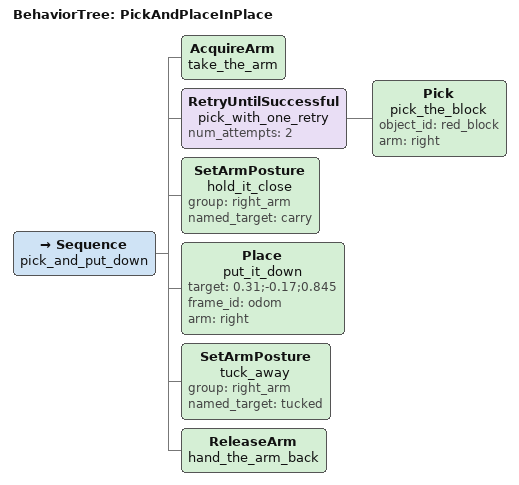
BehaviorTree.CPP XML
<?xml version="1.0"?>
<root BTCPP_format="4" main_tree_to_execute="PickAndPlaceInPlace">
  <BehaviorTree ID="PickAndPlaceInPlace">
    <Sequence name="pick_and_put_down">
      <AcquireArm name="take_the_arm"/>

      <RetryUntilSuccessful name="pick_with_one_retry" num_attempts="2">
        <Pick name="pick_the_block" object_id="red_block" arm="right"/>
      </RetryUntilSuccessful>

      <SetArmPosture name="hold_it_close" group="right_arm" named_target="carry"/>

      <!-- The top's near edge is at x 0.26, so the 60 mm block needs x 0.29 or more to stay on;
           z 0.845 is its centre resting on the 0.80 top. -->
      <Place name="put_it_down" target="0.31;-0.17;0.845" frame_id="odom" arm="right"/>

      <SetArmPosture name="tuck_away" group="right_arm" named_target="tucked"/>
      <ReleaseArm name="hand_the_arm_back"/>
    </Sequence>
  </BehaviorTree>
</root>
